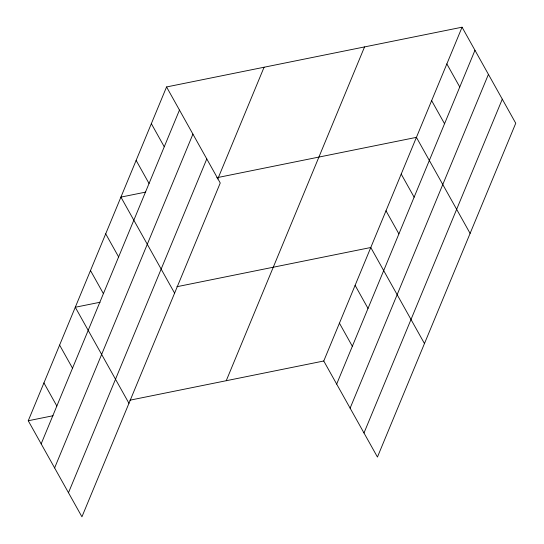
<?xml version="1.0" encoding="UTF-8"?>
<svg xmlns="http://www.w3.org/2000/svg" width="544" height="544" viewBox="0 0 544 544"><rect width="100%" height="100%" fill="white"/><g stroke="black" fill="none" stroke-linecap="round" stroke-linejoin="round"><path stroke-width="0.82" d="M166.559 86.952L220.238 183.002L81.933 516.8L28.254 420.75L166.559 86.952L462.067 27.2L515.746 123.25L377.441 457.048L323.762 360.998L462.067 27.2M41.167 443.85L179.472 110.051M54.618 467.922L192.923 134.123M68.483 492.728L206.788 158.93M217.79 178.949L264.078 67.232M226.243 380.718L364.548 46.92M336.668 384.098L474.973 50.3M350.118 408.17L488.424 74.372M363.984 432.976L502.289 99.171M145.71 192.093L120.924 197.105L174.604 293.155M216.784 177.725L416.425 137.353L470.104 233.403M100.076 302.246L75.283 307.258L128.962 403.308M176.916 286.708L370.784 247.506L424.463 343.556M28.254 420.75L53.047 415.738M129.887 400.2L323.762 360.998M446.848 63.92L459.762 87.013M431.637 100.633L444.543 123.733M401.207 174.073L414.12 197.166M385.995 210.793L398.902 233.886M355.11 285.342L368.016 308.434M339.436 323.17L352.342 346.27M151.348 123.672L164.254 146.764M136.136 160.392L149.042 183.484M105.706 233.825L118.619 256.924M90.494 270.545L103.401 293.638M59.609 345.093L72.515 368.186M43.935 382.922L56.841 406.021"/></g></svg>
